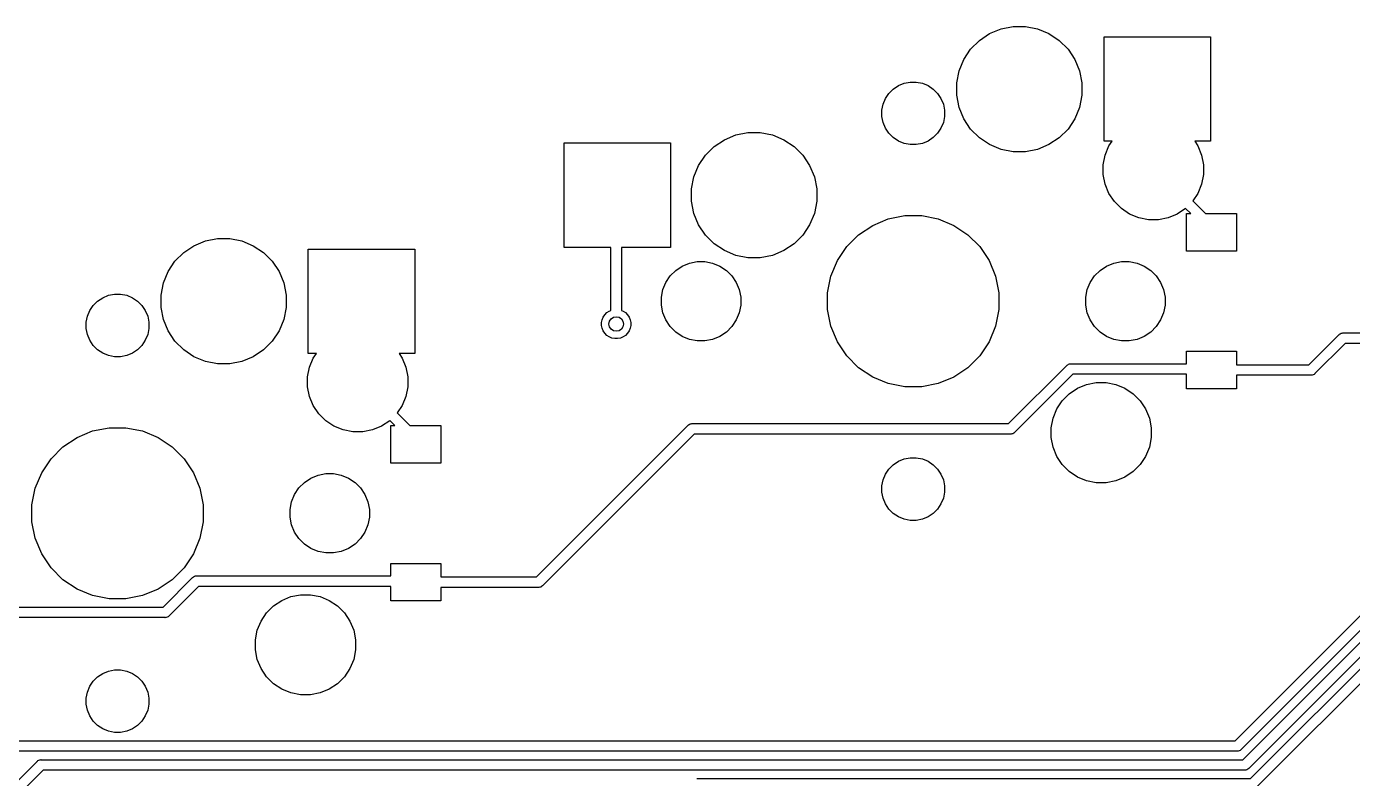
# Model space of a CAD drawing. Extents: x 70 to 347, y -163 to -55.
# Drawn here: x 235.12 to 266.86, y -77.55 to -59.54 of the extents above; entities that cross this region are included whole.
import ezdxf

# ---------------------------------------------------------------- set-up
doc = ezdxf.new("R2010")
doc.units = 0
doc.layers.add('BLACK', color=7, linetype='CONTINUOUS')

msp = doc.modelspace()

# ---------------------------------------------------------------- linework, layer by layer
at = {"layer": 'BLACK', "linetype": 'CONTINUOUS'}
for p, q in [((258.176, -59.7069), (258.449, -59.5938)), ((258.449, -59.5938), (258.739, -59.5362)), ((258.739, -59.5362), (259.034, -59.5362)), ((259.034, -59.5362), (259.324, -59.5938)), ((259.324, -59.5938), (259.597, -59.7069)), ((257.721, -60.08), (257.93, -59.8711)), ((257.93, -59.8711), (258.176, -59.7069)), ((259.597, -59.7069), (259.843, -59.8711)), ((259.843, -59.8711), (260.052, -60.08)), ((260.914, -62.2862), (260.914, -59.7862)), ((260.914, -59.7862), (263.464, -59.7862)), ((263.464, -59.7862), (263.464, -62.2862)), ((257.557, -60.3257), (257.721, -60.08)), ((260.052, -60.08), (260.216, -60.3257)), ((257.387, -60.8885), (257.444, -60.5987)), ((257.444, -60.5987), (257.557, -60.3257)), ((260.216, -60.3257), (260.329, -60.5987)), ((260.329, -60.5987), (260.387, -60.8885)), ((255.868, -61.0336), (255.991, -60.9516)), ((255.991, -60.9516), (256.128, -60.895)), ((256.128, -60.895), (256.273, -60.8662)), ((256.273, -60.8662), (256.42, -60.8662)), ((256.42, -60.8662), (256.565, -60.895)), ((256.565, -60.895), (256.702, -60.9516)), ((256.702, -60.9516), (256.825, -61.0336)), ((257.387, -61.1839), (257.387, -60.8885)), ((260.387, -60.8885), (260.387, -61.1839)), ((255.625, -61.3974), (255.682, -61.2609)), ((255.682, -61.2609), (255.764, -61.1381)), ((255.764, -61.1381), (255.868, -61.0336)), ((256.825, -61.0336), (256.929, -61.1381)), ((256.929, -61.1381), (257.011, -61.2609)), ((257.011, -61.2609), (257.068, -61.3974)), ((257.444, -61.4737), (257.387, -61.1839)), ((260.387, -61.1839), (260.329, -61.4737)), ((255.597, -61.5423), (255.625, -61.3974)), ((255.597, -61.6901), (255.597, -61.5423)), ((257.068, -61.3974), (257.097, -61.5423)), ((257.097, -61.5423), (257.097, -61.6901)), ((257.557, -61.7467), (257.444, -61.4737)), ((260.329, -61.4737), (260.216, -61.7467)), ((255.625, -61.835), (255.597, -61.6901)), ((255.682, -61.9715), (255.625, -61.835)), ((257.068, -61.835), (257.011, -61.9715)), ((257.097, -61.6901), (257.068, -61.835)), ((257.721, -61.9924), (257.557, -61.7467)), ((260.216, -61.7467), (260.052, -61.9924)), ((251.826, -62.2469), (252.099, -62.1338)), ((252.099, -62.1338), (252.389, -62.0762)), ((252.389, -62.0762), (252.684, -62.0762)), ((252.684, -62.0762), (252.974, -62.1338)), ((252.974, -62.1338), (253.247, -62.2469)), ((255.764, -62.0943), (255.682, -61.9715)), ((255.868, -62.1988), (255.764, -62.0943)), ((255.991, -62.2808), (255.868, -62.1988)), ((256.825, -62.1988), (256.702, -62.2808)), ((256.929, -62.0943), (256.825, -62.1988)), ((257.011, -61.9715), (256.929, -62.0943)), ((257.93, -62.2013), (257.721, -61.9924)), ((258.176, -62.3655), (257.93, -62.2013)), ((259.843, -62.2013), (259.597, -62.3655)), ((260.052, -61.9924), (259.843, -62.2013)), ((247.987, -64.8262), (247.987, -62.3262)), ((247.987, -62.3262), (250.537, -62.3262)), ((250.537, -62.3262), (250.537, -64.8262)), ((251.371, -62.62), (251.58, -62.4111)), ((251.58, -62.4111), (251.826, -62.2469)), ((253.247, -62.2469), (253.493, -62.4111)), ((253.493, -62.4111), (253.702, -62.62)), ((256.128, -62.3374), (255.991, -62.2808)), ((256.273, -62.3662), (256.128, -62.3374)), ((256.42, -62.3662), (256.273, -62.3662)), ((256.565, -62.3374), (256.42, -62.3662)), ((256.702, -62.2808), (256.565, -62.3374)), ((258.449, -62.4786), (258.176, -62.3655)), ((258.739, -62.5362), (258.449, -62.4786)), ((259.034, -62.5362), (258.739, -62.5362)), ((259.324, -62.4786), (259.034, -62.5362)), ((259.597, -62.3655), (259.324, -62.4786)), ((261.108, -62.2862), (260.914, -62.2862)), ((260.943, -62.6162), (261.033, -62.3978)), ((261.033, -62.3978), (261.108, -62.2862)), ((263.464, -62.2862), (263.085, -62.2862)), ((263.085, -62.2862), (263.16, -62.3978)), ((263.16, -62.3978), (263.25, -62.6162)), ((251.207, -62.8657), (251.371, -62.62)), ((253.702, -62.62), (253.866, -62.8657)), ((260.897, -62.848), (260.943, -62.6162)), ((260.897, -63.0844), (260.897, -62.848)), ((263.25, -62.6162), (263.297, -62.848)), ((263.297, -62.848), (263.297, -63.0844)), ((251.037, -63.4285), (251.094, -63.1387)), ((251.094, -63.1387), (251.207, -62.8657)), ((253.866, -62.8657), (253.979, -63.1387)), ((253.979, -63.1387), (254.037, -63.4285)), ((260.943, -63.3162), (260.897, -63.0844)), ((263.297, -63.0844), (263.25, -63.3162)), ((251.037, -63.7239), (251.037, -63.4285)), ((254.037, -63.4285), (254.037, -63.7239)), ((261.033, -63.5346), (260.943, -63.3162)), ((263.25, -63.3162), (263.16, -63.5346)), ((251.094, -64.0137), (251.037, -63.7239)), ((254.037, -63.7239), (253.979, -64.0137)), ((261.164, -63.7312), (261.033, -63.5346)), ((261.332, -63.8983), (261.164, -63.7312)), ((263.16, -63.5346), (263.04, -63.7141)), ((263.04, -63.7141), (263.342, -64.0162)), ((251.207, -64.2867), (251.094, -64.0137)), ((253.979, -64.0137), (253.866, -64.2867)), ((255.749, -64.145), (256.145, -64.0662)), ((256.145, -64.0662), (256.549, -64.0662)), ((256.549, -64.0662), (256.945, -64.145)), ((261.528, -64.0296), (261.332, -63.8983)), ((261.747, -64.1201), (261.528, -64.0296)), ((261.978, -64.1662), (261.747, -64.1201)), ((262.447, -64.1201), (262.215, -64.1662)), ((262.665, -64.0296), (262.447, -64.1201)), ((262.862, -63.8983), (262.665, -64.0296)), ((262.866, -63.8937), (262.862, -63.8983)), ((262.989, -64.0162), (262.866, -63.8937)), ((262.89, -64.9162), (262.89, -64.0162)), ((262.89, -64.0162), (262.989, -64.0162)), ((263.342, -64.0162), (264.09, -64.0162)), ((264.09, -64.0162), (264.09, -64.9162)), ((251.371, -64.5324), (251.207, -64.2867)), ((253.866, -64.2867), (253.702, -64.5324)), ((255.04, -64.5239), (255.376, -64.2995)), ((255.376, -64.2995), (255.749, -64.145)), ((256.945, -64.145), (257.318, -64.2995)), ((257.318, -64.2995), (257.653, -64.5239)), ((262.215, -64.1662), (261.978, -64.1662)), ((239.126, -64.7869), (239.399, -64.6738)), ((239.399, -64.6738), (239.689, -64.6162)), ((239.689, -64.6162), (239.984, -64.6162)), ((239.984, -64.6162), (240.274, -64.6738)), ((240.274, -64.6738), (240.547, -64.7869)), ((251.58, -64.7413), (251.371, -64.5324)), ((251.826, -64.9055), (251.58, -64.7413)), ((253.493, -64.7413), (253.247, -64.9055)), ((253.702, -64.5324), (253.493, -64.7413)), ((254.754, -64.8094), (255.04, -64.5239)), ((257.653, -64.5239), (257.939, -64.8094)), ((238.671, -65.16), (238.88, -64.9511)), ((238.88, -64.9511), (239.126, -64.7869)), ((240.547, -64.7869), (240.793, -64.9511)), ((240.793, -64.9511), (241.002, -65.16)), ((241.864, -67.3662), (241.864, -64.8662)), ((241.864, -64.8662), (244.414, -64.8662)), ((244.414, -64.8662), (244.414, -67.3662)), ((249.11, -64.8262), (247.987, -64.8262)), ((249.11, -66.3352), (249.11, -64.8262)), ((250.537, -64.8262), (249.36, -64.8262)), ((249.36, -64.8262), (249.36, -66.3352)), ((252.099, -65.0186), (251.826, -64.9055)), ((252.389, -65.0762), (252.099, -65.0186)), ((252.684, -65.0762), (252.389, -65.0762)), ((252.974, -65.0186), (252.684, -65.0762)), ((253.247, -64.9055), (252.974, -65.0186)), ((254.53, -65.1452), (254.754, -64.8094)), ((257.939, -64.8094), (258.163, -65.1452)), ((264.09, -64.9162), (262.89, -64.9162)), ((238.507, -65.4057), (238.671, -65.16)), ((241.002, -65.16), (241.166, -65.4057)), ((250.529, -65.5106), (250.661, -65.3783)), ((250.661, -65.3783), (250.817, -65.2743)), ((250.817, -65.2743), (250.989, -65.2027)), ((250.989, -65.2027), (251.173, -65.1662)), ((251.173, -65.1662), (251.36, -65.1662)), ((251.36, -65.1662), (251.544, -65.2027)), ((251.544, -65.2027), (251.717, -65.2743)), ((251.717, -65.2743), (251.872, -65.3783)), ((251.872, -65.3783), (252.005, -65.5106)), ((254.375, -65.5182), (254.53, -65.1452)), ((258.163, -65.1452), (258.318, -65.5182)), ((260.689, -65.5106), (260.821, -65.3783)), ((260.821, -65.3783), (260.977, -65.2743)), ((260.977, -65.2743), (261.149, -65.2027)), ((261.149, -65.2027), (261.333, -65.1662)), ((261.333, -65.1662), (261.52, -65.1662)), ((261.52, -65.1662), (261.704, -65.2027)), ((261.704, -65.2027), (261.877, -65.2743)), ((261.877, -65.2743), (262.032, -65.3783)), ((262.032, -65.3783), (262.165, -65.5106)), ((238.337, -65.9685), (238.394, -65.6787)), ((238.394, -65.6787), (238.507, -65.4057)), ((241.166, -65.4057), (241.279, -65.6787)), ((241.279, -65.6787), (241.337, -65.9685)), ((250.353, -65.8391), (250.425, -65.6662)), ((250.425, -65.6662), (250.529, -65.5106)), ((252.005, -65.5106), (252.108, -65.6662)), ((252.108, -65.6662), (252.18, -65.8391)), ((254.297, -65.9143), (254.375, -65.5182)), ((258.318, -65.5182), (258.397, -65.9143)), ((260.513, -65.8391), (260.585, -65.6662)), ((260.585, -65.6662), (260.689, -65.5106)), ((262.165, -65.5106), (262.268, -65.6662)), ((262.268, -65.6662), (262.34, -65.8391)), ((236.818, -66.1136), (236.941, -66.0316)), ((236.941, -66.0316), (237.078, -65.975)), ((237.078, -65.975), (237.223, -65.9462)), ((237.223, -65.9462), (237.37, -65.9462)), ((237.37, -65.9462), (237.515, -65.975)), ((237.515, -65.975), (237.652, -66.0316)), ((237.652, -66.0316), (237.775, -66.1136)), ((238.337, -66.2639), (238.337, -65.9685)), ((241.337, -65.9685), (241.337, -66.2639)), ((250.317, -66.0226), (250.353, -65.8391)), ((250.317, -66.2098), (250.317, -66.0226)), ((252.18, -65.8391), (252.217, -66.0226)), ((252.217, -66.0226), (252.217, -66.2098)), ((254.297, -66.3181), (254.297, -65.9143)), ((258.397, -65.9143), (258.397, -66.3181)), ((260.477, -66.0226), (260.513, -65.8391)), ((260.477, -66.2098), (260.477, -66.0226)), ((262.34, -65.8391), (262.377, -66.0226)), ((262.377, -66.0226), (262.377, -66.2098)), ((236.575, -66.4774), (236.632, -66.3409)), ((236.632, -66.3409), (236.714, -66.2181)), ((236.714, -66.2181), (236.818, -66.1136)), ((237.775, -66.1136), (237.879, -66.2181)), ((237.879, -66.2181), (237.961, -66.3409)), ((237.961, -66.3409), (238.018, -66.4774)), ((238.394, -66.5537), (238.337, -66.2639)), ((241.337, -66.2639), (241.279, -66.5537)), ((249.069, -66.3521), (249.11, -66.3352)), ((249.36, -66.3352), (249.4, -66.3521)), ((250.353, -66.3933), (250.317, -66.2098)), ((252.217, -66.2098), (252.18, -66.3933)), ((254.375, -66.7142), (254.297, -66.3181)), ((258.397, -66.3181), (258.318, -66.7142)), ((260.513, -66.3933), (260.477, -66.2098)), ((262.377, -66.2098), (262.34, -66.3933)), ((236.547, -66.6223), (236.575, -66.4774)), ((236.547, -66.7701), (236.547, -66.6223)), ((238.018, -66.4774), (238.047, -66.6223)), ((238.047, -66.6223), (238.047, -66.7701)), ((238.507, -66.8267), (238.394, -66.5537)), ((241.279, -66.5537), (241.166, -66.8267)), ((248.885, -66.6278), (248.898, -66.5602)), ((248.885, -66.6968), (248.885, -66.6278)), ((248.898, -66.5602), (248.924, -66.4965)), ((248.924, -66.4965), (248.963, -66.4392)), ((248.963, -66.4392), (249.011, -66.3904)), ((249.011, -66.3904), (249.069, -66.3521)), ((249.4, -66.3521), (249.458, -66.3904)), ((249.458, -66.3904), (249.506, -66.4392)), ((249.506, -66.4392), (249.545, -66.4965)), ((249.545, -66.4965), (249.571, -66.5602)), ((249.571, -66.5602), (249.585, -66.6278)), ((249.585, -66.6278), (249.585, -66.6968)), ((250.425, -66.5662), (250.353, -66.3933)), ((250.529, -66.7218), (250.425, -66.5662)), ((252.108, -66.5662), (252.005, -66.7218)), ((252.18, -66.3933), (252.108, -66.5662)), ((260.585, -66.5662), (260.513, -66.3933)), ((260.689, -66.7218), (260.585, -66.5662)), ((262.268, -66.5662), (262.165, -66.7218)), ((262.34, -66.3933), (262.268, -66.5662)), ((236.575, -66.915), (236.547, -66.7701)), ((236.632, -67.0515), (236.575, -66.915)), ((238.018, -66.915), (237.961, -67.0515)), ((238.047, -66.7701), (238.018, -66.915)), ((238.671, -67.0724), (238.507, -66.8267)), ((241.166, -66.8267), (241.002, -67.0724)), ((248.898, -66.7644), (248.885, -66.6968)), ((248.924, -66.8281), (248.898, -66.7644)), ((248.963, -66.8854), (248.924, -66.8281)), ((249.011, -66.9342), (248.963, -66.8854)), ((249.069, -66.9725), (249.011, -66.9342)), ((249.133, -66.9989), (249.069, -66.9725)), ((249.4, -66.9725), (249.337, -66.9989)), ((249.458, -66.9342), (249.4, -66.9725)), ((249.506, -66.8854), (249.458, -66.9342)), ((249.545, -66.8281), (249.506, -66.8854)), ((249.571, -66.7644), (249.545, -66.8281)), ((249.585, -66.6968), (249.571, -66.7644)), ((250.661, -66.8541), (250.529, -66.7218)), ((250.817, -66.9581), (250.661, -66.8541)), ((250.989, -67.0297), (250.817, -66.9581)), ((251.717, -66.9581), (251.544, -67.0297)), ((251.872, -66.8541), (251.717, -66.9581)), ((252.005, -66.7218), (251.872, -66.8541)), ((254.53, -67.0872), (254.375, -66.7142)), ((258.318, -66.7142), (258.163, -67.0872)), ((260.821, -66.8541), (260.689, -66.7218)), ((260.977, -66.9581), (260.821, -66.8541)), ((261.149, -67.0297), (260.977, -66.9581)), ((261.877, -66.9581), (261.704, -67.0297)), ((262.032, -66.8541), (261.877, -66.9581)), ((262.165, -66.7218), (262.032, -66.8541)), ((265.821, -67.6412), (266.545, -66.9171)), ((266.545, -66.9171), (266.549, -66.9124)), ((266.549, -66.9124), (266.554, -66.9085)), ((266.554, -66.9085), (266.568, -66.8968)), ((266.554, -66.9085), (266.554, -66.9085)), ((266.568, -66.8968), (266.59, -66.8852)), ((266.59, -66.8852), (266.613, -66.878)), ((266.613, -66.878), (266.631, -66.8762)), ((266.631, -66.8762), (266.638, -66.8756)), ((266.631, -66.8762), (266.631, -66.8762)), ((266.638, -66.8756), (266.644, -66.8762)), ((266.644, -66.8762), (277.313, -66.8762)), ((236.714, -67.1743), (236.632, -67.0515)), ((236.818, -67.2788), (236.714, -67.1743)), ((236.941, -67.3608), (236.818, -67.2788)), ((237.775, -67.2788), (237.652, -67.3608)), ((237.879, -67.1743), (237.775, -67.2788)), ((237.961, -67.0515), (237.879, -67.1743)), ((238.88, -67.2813), (238.671, -67.0724)), ((239.126, -67.4455), (238.88, -67.2813)), ((240.793, -67.2813), (240.547, -67.4455)), ((241.002, -67.0724), (240.793, -67.2813)), ((249.2, -67.0123), (249.133, -66.9989)), ((249.269, -67.0123), (249.2, -67.0123)), ((249.337, -66.9989), (249.269, -67.0123)), ((251.173, -67.0662), (250.989, -67.0297)), ((251.36, -67.0662), (251.173, -67.0662)), ((251.544, -67.0297), (251.36, -67.0662)), ((254.754, -67.423), (254.53, -67.0872)), ((258.163, -67.0872), (257.939, -67.423)), ((261.333, -67.0662), (261.149, -67.0297)), ((261.52, -67.0662), (261.333, -67.0662)), ((261.704, -67.0297), (261.52, -67.0662)), ((266.689, -67.1262), (265.965, -67.8503)), ((277.358, -67.1262), (266.689, -67.1262)), ((237.078, -67.4174), (236.941, -67.3608)), ((237.223, -67.4462), (237.078, -67.4174)), ((237.37, -67.4462), (237.223, -67.4462)), ((237.515, -67.4174), (237.37, -67.4462)), ((237.652, -67.3608), (237.515, -67.4174)), ((239.399, -67.5586), (239.126, -67.4455)), ((239.689, -67.6162), (239.399, -67.5586)), ((239.984, -67.6162), (239.689, -67.6162)), ((240.274, -67.5586), (239.984, -67.6162)), ((240.547, -67.4455), (240.274, -67.5586)), ((242.058, -67.3662), (241.864, -67.3662)), ((241.893, -67.6962), (241.983, -67.4778)), ((241.983, -67.4778), (242.058, -67.3662)), ((244.414, -67.3662), (244.035, -67.3662)), ((244.035, -67.3662), (244.11, -67.4778)), ((244.11, -67.4778), (244.2, -67.6962)), ((255.04, -67.7085), (254.754, -67.423)), ((257.939, -67.423), (257.653, -67.7085)), ((260.067, -67.6252), (260.09, -67.618)), ((260.09, -67.618), (260.108, -67.6162)), ((260.108, -67.6162), (260.115, -67.6156)), ((260.108, -67.6162), (260.108, -67.6162)), ((260.115, -67.6156), (260.121, -67.6162)), ((260.121, -67.6162), (262.89, -67.6162)), ((262.89, -67.6162), (262.89, -67.3162)), ((262.89, -67.3162), (264.09, -67.3162)), ((264.09, -67.3162), (264.09, -67.6412)), ((241.847, -67.928), (241.893, -67.6962)), ((241.847, -68.1644), (241.847, -67.928)), ((244.2, -67.6962), (244.247, -67.928)), ((244.247, -67.928), (244.247, -68.1644)), ((255.376, -67.9329), (255.04, -67.7085)), ((255.749, -68.0874), (255.376, -67.9329)), ((257.318, -67.9329), (256.945, -68.0874)), ((257.653, -67.7085), (257.318, -67.9329)), ((258.631, -69.0485), (260.022, -67.6572)), ((260.166, -67.8662), (258.775, -69.2575)), ((260.022, -67.6572), (260.026, -67.6524)), ((260.026, -67.6524), (260.032, -67.6473)), ((260.032, -67.6473), (260.045, -67.6368)), ((260.045, -67.6368), (260.067, -67.6252)), ((260.067, -67.6252), (260.067, -67.6252)), ((262.89, -67.8662), (260.166, -67.8662)), ((262.89, -68.2162), (262.89, -67.8662)), ((264.09, -67.6412), (265.821, -67.6412)), ((265.866, -67.8912), (264.09, -67.8912)), ((264.09, -67.8912), (264.09, -68.2162)), ((265.873, -67.8918), (265.866, -67.8912)), ((265.879, -67.8912), (265.873, -67.8918)), ((265.897, -67.8894), (265.879, -67.8912)), ((265.879, -67.8912), (265.879, -67.8912)), ((265.921, -67.8822), (265.897, -67.8894)), ((265.942, -67.8706), (265.921, -67.8822)), ((265.961, -67.855), (265.942, -67.8706)), ((265.965, -67.8503), (265.961, -67.855)), ((241.893, -68.3962), (241.847, -68.1644)), ((244.247, -68.1644), (244.2, -68.3962)), ((256.145, -68.1662), (255.749, -68.0874)), ((256.549, -68.1662), (256.145, -68.1662)), ((256.945, -68.0874), (256.549, -68.1662)), ((260.082, -68.3341), (260.278, -68.2028)), ((260.278, -68.2028), (260.497, -68.1123)), ((260.497, -68.1123), (260.728, -68.0662)), ((260.728, -68.0662), (260.965, -68.0662)), ((260.965, -68.0662), (261.197, -68.1123)), ((261.197, -68.1123), (261.415, -68.2028)), ((261.415, -68.2028), (261.612, -68.3341)), ((264.09, -68.2162), (262.89, -68.2162)), ((241.983, -68.6146), (241.893, -68.3962)), ((244.2, -68.3962), (244.11, -68.6146)), ((259.783, -68.6978), (259.914, -68.5013)), ((259.914, -68.5013), (260.082, -68.3341)), ((261.612, -68.3341), (261.779, -68.5013)), ((261.779, -68.5013), (261.91, -68.6978)), ((242.114, -68.8112), (241.983, -68.6146)), ((242.282, -68.9783), (242.114, -68.8112)), ((244.11, -68.6146), (243.99, -68.7941)), ((243.99, -68.7941), (244.292, -69.0962)), ((259.693, -68.9162), (259.783, -68.6978)), ((261.91, -68.6978), (262, -68.9162)), ((236.699, -69.225), (237.095, -69.1462)), ((237.095, -69.1462), (237.498, -69.1462)), ((237.498, -69.1462), (237.895, -69.225)), ((242.478, -69.1096), (242.282, -68.9783)), ((242.697, -69.2001), (242.478, -69.1096)), ((242.928, -69.2462), (242.697, -69.2001)), ((243.397, -69.2001), (243.165, -69.2462)), ((243.615, -69.1096), (243.397, -69.2001)), ((243.812, -68.9783), (243.615, -69.1096)), ((243.816, -68.9737), (243.812, -68.9783)), ((243.939, -69.0962), (243.816, -68.9737)), ((243.84, -69.9962), (243.84, -69.0962)), ((243.84, -69.0962), (243.939, -69.0962)), ((244.292, -69.0962), (245.04, -69.0962)), ((245.04, -69.0962), (245.04, -69.9962)), ((247.327, -72.7212), (250.959, -69.0894)), ((250.959, -69.0894), (250.963, -69.0846)), ((250.963, -69.0846), (250.968, -69.0807)), ((250.968, -69.0807), (250.982, -69.069)), ((250.968, -69.0807), (250.968, -69.0807)), ((250.982, -69.069), (251.004, -69.0574)), ((251.004, -69.0574), (251.027, -69.0503)), ((251.027, -69.0503), (251.045, -69.0485)), ((251.045, -69.0485), (251.052, -69.0478)), ((251.045, -69.0485), (251.045, -69.0485)), ((251.052, -69.0478), (251.058, -69.0485)), ((251.058, -69.0485), (258.631, -69.0485)), ((259.647, -69.148), (259.693, -68.9162)), ((259.647, -69.3844), (259.647, -69.148)), ((262, -68.9162), (262.047, -69.148)), ((262.047, -69.148), (262.047, -69.3844)), ((235.99, -69.6039), (236.326, -69.3795)), ((236.326, -69.3795), (236.699, -69.225)), ((237.895, -69.225), (238.268, -69.3795)), ((238.268, -69.3795), (238.603, -69.6039)), ((243.165, -69.2462), (242.928, -69.2462)), ((251.103, -69.2985), (247.472, -72.9303)), ((258.676, -69.2985), (251.103, -69.2985)), ((258.682, -69.2991), (258.676, -69.2985)), ((258.688, -69.2985), (258.682, -69.2991)), ((258.707, -69.2966), (258.688, -69.2985)), ((258.688, -69.2985), (258.688, -69.2985)), ((258.73, -69.2895), (258.707, -69.2966)), ((258.752, -69.2779), (258.73, -69.2895)), ((258.771, -69.2623), (258.752, -69.2779)), ((258.775, -69.2575), (258.771, -69.2623)), ((259.693, -69.6162), (259.647, -69.3844)), ((262.047, -69.3844), (262, -69.6162)), ((235.704, -69.8894), (235.99, -69.6039)), ((238.603, -69.6039), (238.889, -69.8894)), ((259.783, -69.8346), (259.693, -69.6162)), ((259.914, -70.0312), (259.783, -69.8346)), ((261.91, -69.8346), (261.779, -70.0312)), ((262, -69.6162), (261.91, -69.8346)), ((235.48, -70.2252), (235.704, -69.8894)), ((238.889, -69.8894), (239.113, -70.2252)), ((245.04, -69.9962), (243.84, -69.9962)), ((255.682, -70.2609), (255.764, -70.1381)), ((255.764, -70.1381), (255.868, -70.0336)), ((255.868, -70.0336), (255.991, -69.9516)), ((255.991, -69.9516), (256.128, -69.895)), ((256.128, -69.895), (256.273, -69.8662)), ((256.273, -69.8662), (256.42, -69.8662)), ((256.42, -69.8662), (256.565, -69.895)), ((256.565, -69.895), (256.702, -69.9516)), ((256.702, -69.9516), (256.825, -70.0336)), ((256.825, -70.0336), (256.929, -70.1381)), ((256.929, -70.1381), (257.011, -70.2609)), ((260.082, -70.1983), (259.914, -70.0312)), ((261.779, -70.0312), (261.612, -70.1983)), ((235.325, -70.5982), (235.48, -70.2252)), ((239.113, -70.2252), (239.268, -70.5982)), ((241.639, -70.5906), (241.771, -70.4583)), ((241.771, -70.4583), (241.927, -70.3543)), ((241.927, -70.3543), (242.099, -70.2827)), ((242.099, -70.2827), (242.283, -70.2462)), ((242.283, -70.2462), (242.47, -70.2462)), ((242.47, -70.2462), (242.654, -70.2827)), ((242.654, -70.2827), (242.827, -70.3543)), ((242.827, -70.3543), (242.982, -70.4583)), ((242.982, -70.4583), (243.115, -70.5906)), ((255.597, -70.5423), (255.625, -70.3974)), ((255.625, -70.3974), (255.682, -70.2609)), ((257.011, -70.2609), (257.068, -70.3974)), ((257.068, -70.3974), (257.097, -70.5423)), ((260.278, -70.3296), (260.082, -70.1983)), ((260.497, -70.4201), (260.278, -70.3296)), ((260.728, -70.4662), (260.497, -70.4201)), ((260.965, -70.4662), (260.728, -70.4662)), ((261.197, -70.4201), (260.965, -70.4662)), ((261.415, -70.3296), (261.197, -70.4201)), ((261.612, -70.1983), (261.415, -70.3296)), ((235.247, -70.9943), (235.325, -70.5982)), ((239.268, -70.5982), (239.347, -70.9943)), ((241.463, -70.9191), (241.535, -70.7462)), ((241.535, -70.7462), (241.639, -70.5906)), ((243.115, -70.5906), (243.218, -70.7462)), ((243.218, -70.7462), (243.29, -70.9191)), ((255.597, -70.6901), (255.597, -70.5423)), ((255.625, -70.835), (255.597, -70.6901)), ((257.097, -70.6901), (257.068, -70.835)), ((257.097, -70.5423), (257.097, -70.6901)), ((235.247, -71.3981), (235.247, -70.9943)), ((239.347, -70.9943), (239.347, -71.3981)), ((241.427, -71.1026), (241.463, -70.9191)), ((241.427, -71.2898), (241.427, -71.1026)), ((243.29, -70.9191), (243.327, -71.1026)), ((243.327, -71.1026), (243.327, -71.2898)), ((255.682, -70.9715), (255.625, -70.835)), ((255.764, -71.0943), (255.682, -70.9715)), ((255.868, -71.1988), (255.764, -71.0943)), ((256.929, -71.0943), (256.825, -71.1988)), ((257.011, -70.9715), (256.929, -71.0943)), ((257.068, -70.835), (257.011, -70.9715)), ((235.325, -71.7942), (235.247, -71.3981)), ((239.347, -71.3981), (239.268, -71.7942)), ((241.463, -71.4733), (241.427, -71.2898)), ((243.327, -71.2898), (243.29, -71.4733)), ((255.991, -71.2808), (255.868, -71.1988)), ((256.128, -71.3374), (255.991, -71.2808)), ((256.273, -71.3662), (256.128, -71.3374)), ((256.42, -71.3662), (256.273, -71.3662)), ((256.565, -71.3374), (256.42, -71.3662)), ((256.702, -71.2808), (256.565, -71.3374)), ((256.825, -71.1988), (256.702, -71.2808)), ((241.535, -71.6462), (241.463, -71.4733)), ((241.639, -71.8018), (241.535, -71.6462)), ((243.218, -71.6462), (243.115, -71.8018)), ((243.29, -71.4733), (243.218, -71.6462)), ((264.051, -76.6462), (269.147, -71.5496)), ((235.48, -72.1672), (235.325, -71.7942)), ((239.268, -71.7942), (239.113, -72.1672)), ((241.771, -71.9341), (241.639, -71.8018)), ((241.927, -72.0381), (241.771, -71.9341)), ((242.099, -72.1097), (241.927, -72.0381)), ((242.827, -72.0381), (242.654, -72.1097)), ((242.982, -71.9341), (242.827, -72.0381)), ((243.115, -71.8018), (242.982, -71.9341)), ((269.292, -71.7587), (264.195, -76.8552)), ((264.235, -77.0982), (269.334, -71.9996)), ((235.704, -72.503), (235.48, -72.1672)), ((239.113, -72.1672), (238.889, -72.503)), ((242.283, -72.1462), (242.099, -72.1097)), ((242.47, -72.1462), (242.283, -72.1462)), ((242.654, -72.1097), (242.47, -72.1462)), ((269.478, -72.2087), (264.38, -77.3072)), ((235.99, -72.7885), (235.704, -72.503)), ((238.889, -72.503), (238.603, -72.7885)), ((239.139, -72.7052), (239.162, -72.698)), ((239.162, -72.698), (239.18, -72.6962)), ((239.18, -72.6962), (239.187, -72.6956)), ((239.18, -72.6962), (239.18, -72.6962)), ((239.187, -72.6956), (239.193, -72.6962)), ((239.193, -72.6962), (243.84, -72.6962)), ((243.84, -72.6962), (243.84, -72.3962)), ((243.84, -72.3962), (245.04, -72.3962)), ((245.04, -72.3962), (245.04, -72.7212)), ((264.421, -77.5482), (269.52, -72.4496)), ((269.664, -72.6587), (264.566, -77.7573)), ((236.326, -73.0129), (235.99, -72.7885)), ((236.699, -73.1674), (236.326, -73.0129)), ((238.268, -73.0129), (237.895, -73.1674)), ((238.603, -72.7885), (238.268, -73.0129)), ((238.385, -73.4462), (239.094, -72.7371)), ((239.238, -72.9462), (238.529, -73.6552)), ((239.094, -72.7371), (239.098, -72.7324)), ((239.098, -72.7324), (239.104, -72.7273)), ((239.104, -72.7273), (239.117, -72.7168)), ((239.117, -72.7168), (239.139, -72.7052)), ((243.84, -72.9462), (239.238, -72.9462)), ((243.84, -73.2962), (243.84, -72.9462)), ((245.04, -72.7212), (247.327, -72.7212)), ((247.373, -72.9712), (245.04, -72.9712)), ((245.04, -72.9712), (245.04, -73.2962)), ((247.379, -72.9718), (247.373, -72.9712)), ((247.385, -72.9712), (247.379, -72.9718)), ((247.403, -72.9694), (247.385, -72.9712)), ((247.385, -72.9712), (247.385, -72.9712)), ((247.427, -72.9622), (247.403, -72.9694)), ((247.449, -72.9506), (247.427, -72.9622)), ((247.468, -72.935), (247.449, -72.9506)), ((247.472, -72.9303), (247.468, -72.935)), ((237.095, -73.2462), (236.699, -73.1674)), ((237.498, -73.2462), (237.095, -73.2462)), ((237.895, -73.1674), (237.498, -73.2462)), ((241.032, -73.4141), (241.228, -73.2828)), ((241.228, -73.2828), (241.447, -73.1923)), ((241.447, -73.1923), (241.678, -73.1462)), ((241.678, -73.1462), (241.915, -73.1462)), ((241.915, -73.1462), (242.147, -73.1923)), ((242.147, -73.1923), (242.365, -73.2828)), ((242.365, -73.2828), (242.562, -73.4141)), ((245.04, -73.2962), (243.84, -73.2962)), ((228.803, -73.4462), (238.385, -73.4462)), ((240.733, -73.7778), (240.864, -73.5812)), ((240.864, -73.5812), (241.032, -73.4141)), ((242.562, -73.4141), (242.729, -73.5812)), ((242.729, -73.5812), (242.86, -73.7778)), ((238.43, -73.6962), (228.758, -73.6962)), ((238.437, -73.6968), (238.43, -73.6962)), ((238.443, -73.6962), (238.437, -73.6968)), ((238.461, -73.6944), (238.443, -73.6962)), ((238.443, -73.6962), (238.443, -73.6962)), ((238.485, -73.6872), (238.461, -73.6944)), ((238.506, -73.6756), (238.485, -73.6872)), ((238.525, -73.66), (238.506, -73.6756)), ((238.529, -73.6552), (238.525, -73.66)), ((240.643, -73.9962), (240.733, -73.7778)), ((242.86, -73.7778), (242.95, -73.9962)), ((240.597, -74.228), (240.643, -73.9962)), ((240.597, -74.4644), (240.597, -74.228)), ((242.95, -73.9962), (242.997, -74.228)), ((242.997, -74.228), (242.997, -74.4644)), ((240.643, -74.6962), (240.597, -74.4644)), ((242.997, -74.4644), (242.95, -74.6962)), ((240.733, -74.9146), (240.643, -74.6962)), ((240.864, -75.1112), (240.733, -74.9146)), ((242.86, -74.9146), (242.729, -75.1112)), ((242.95, -74.6962), (242.86, -74.9146)), ((236.632, -75.3409), (236.714, -75.2181)), ((236.714, -75.2181), (236.818, -75.1136)), ((236.818, -75.1136), (236.941, -75.0316)), ((236.941, -75.0316), (237.078, -74.975)), ((237.078, -74.975), (237.223, -74.9462)), ((237.223, -74.9462), (237.37, -74.9462)), ((237.37, -74.9462), (237.515, -74.975)), ((237.515, -74.975), (237.652, -75.0316)), ((237.652, -75.0316), (237.775, -75.1136)), ((237.775, -75.1136), (237.879, -75.2181)), ((237.879, -75.2181), (237.961, -75.3409)), ((241.032, -75.2783), (240.864, -75.1112)), ((242.729, -75.1112), (242.562, -75.2783)), ((236.547, -75.6223), (236.575, -75.4774)), ((236.575, -75.4774), (236.632, -75.3409)), ((237.961, -75.3409), (238.018, -75.4774)), ((238.018, -75.4774), (238.047, -75.6223)), ((241.228, -75.4096), (241.032, -75.2783)), ((241.447, -75.5001), (241.228, -75.4096)), ((241.678, -75.5462), (241.447, -75.5001)), ((241.915, -75.5462), (241.678, -75.5462)), ((242.147, -75.5001), (241.915, -75.5462)), ((242.365, -75.4096), (242.147, -75.5001)), ((242.562, -75.2783), (242.365, -75.4096)), ((236.547, -75.7701), (236.547, -75.6223)), ((236.575, -75.915), (236.547, -75.7701)), ((238.047, -75.7701), (238.018, -75.915)), ((238.047, -75.6223), (238.047, -75.7701)), ((236.632, -76.0515), (236.575, -75.915)), ((236.714, -76.1743), (236.632, -76.0515)), ((236.818, -76.2788), (236.714, -76.1743)), ((237.879, -76.1743), (237.775, -76.2788)), ((237.961, -76.0515), (237.879, -76.1743)), ((238.018, -75.915), (237.961, -76.0515)), ((236.941, -76.3608), (236.818, -76.2788)), ((237.078, -76.4174), (236.941, -76.3608)), ((237.223, -76.4462), (237.078, -76.4174)), ((237.37, -76.4462), (237.223, -76.4462)), ((237.515, -76.4174), (237.37, -76.4462)), ((237.652, -76.3608), (237.515, -76.4174)), ((237.775, -76.2788), (237.652, -76.3608)), ((225.223, -76.6462), (264.051, -76.6462)), ((264.096, -76.8962), (225.178, -76.8962)), ((230.128, -82.3795), (235.368, -77.1391)), ((235.368, -77.1391), (235.372, -77.1344)), ((235.372, -77.1344), (235.377, -77.1305)), ((235.377, -77.1305), (235.391, -77.1188)), ((235.377, -77.1305), (235.377, -77.1305)), ((235.391, -77.1188), (235.413, -77.1072)), ((235.413, -77.1072), (235.436, -77.1)), ((235.436, -77.1), (235.454, -77.0982)), ((235.454, -77.0982), (235.461, -77.0976)), ((235.454, -77.0982), (235.454, -77.0982)), ((235.461, -77.0976), (235.467, -77.0982)), ((235.467, -77.0982), (264.235, -77.0982)), ((264.102, -76.8968), (264.096, -76.8962)), ((264.108, -76.8962), (264.102, -76.8968)), ((264.109, -76.8962), (264.108, -76.8962)), ((264.127, -76.8944), (264.109, -76.8962)), ((264.15, -76.8872), (264.127, -76.8944)), ((264.172, -76.8756), (264.15, -76.8872)), ((264.191, -76.86), (264.172, -76.8756)), ((264.195, -76.8552), (264.191, -76.86)), ((235.512, -77.3482), (230.337, -82.524)), ((264.281, -77.3482), (235.512, -77.3482)), ((264.287, -77.3488), (264.281, -77.3482)), ((264.293, -77.3482), (264.287, -77.3488)), ((264.311, -77.3464), (264.293, -77.3482)), ((264.293, -77.3482), (264.293, -77.3482)), ((264.335, -77.3392), (264.311, -77.3464)), ((264.357, -77.3276), (264.335, -77.3392)), ((264.376, -77.312), (264.357, -77.3276)), ((264.38, -77.3072), (264.376, -77.312)), ((251.169, -77.55), (251.187, -77.5482)), ((251.187, -77.5482), (251.194, -77.5476)), ((251.187, -77.5482), (251.187, -77.5482)), ((251.194, -77.5476), (251.2, -77.5482)), ((251.2, -77.5482), (264.421, -77.5482))]:
    msp.add_line(p, q, dxfattribs=at)
at = {"layer": 'BLACK'}
msp.add_circle((249.235, -66.6623), 0.175, dxfattribs=at)

doc.saveas('drawing.dxf')
